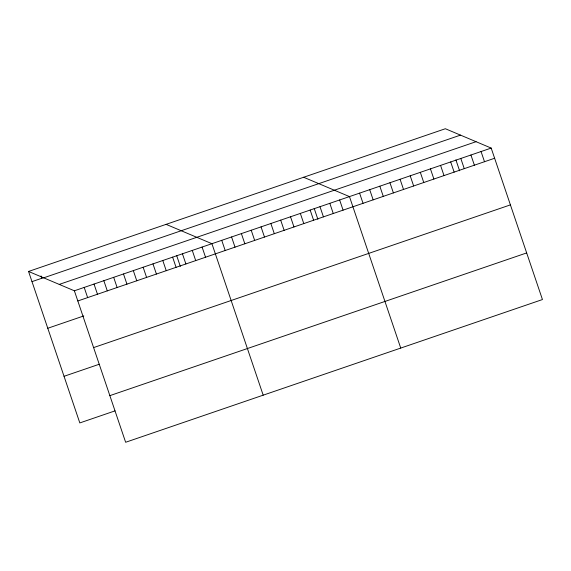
<?xml version="1.0" encoding="UTF-8"?>
<svg xmlns="http://www.w3.org/2000/svg" width="571" height="571" viewBox="0 0 571 571"><rect width="100%" height="100%" fill="white"/><g stroke="black" fill="none" stroke-linecap="round" stroke-linejoin="round"><path stroke-width="0.86" d="M28.55 271.453L445.359 128.732L491.181 148.075L542.45 299.547L125.641 442.268L74.373 290.789L28.55 271.453L79.819 422.925L115.028 410.87M31.997 281.631L43.46 277.706M43.674 277.834L460.476 135.12M59.248 284.408L476.057 141.694M74.373 290.789L491.181 148.075M77.82 300.967L494.622 158.253M47.778 328.261L83.801 315.927M93.601 347.596L510.41 204.882M64.038 376.296L99.247 364.248M109.86 395.639L526.669 252.924M303.644 177.26L349.466 196.595L400.735 348.074M166.097 224.353L211.92 243.696L263.188 395.168M481.053 151.536L484.501 161.721M470.932 155.005L474.38 165.183M460.811 158.474L464.259 168.652M455.908 159.901L459.591 170.779M450.69 161.936L454.138 172.121M440.562 165.404L444.01 175.583M430.441 168.866L433.889 179.051M420.32 172.335L423.768 182.513M410.199 175.804L413.647 185.982M400.078 179.265L403.519 189.451M389.95 182.734L393.398 192.912M379.829 186.196L383.277 196.381M369.708 189.665L373.156 199.843M359.587 193.134L363.035 203.312M339.638 199.957L343.085 210.142M329.817 203.326L333.257 213.504M319.988 206.688L323.436 216.873M314.193 208.422L317.876 219.3M310.167 210.049L313.607 220.235M300.339 213.418L303.786 223.596M290.518 216.78L293.958 226.958M280.689 220.142L284.137 230.327M270.868 223.511L274.308 233.689M261.04 226.873L264.487 237.051M251.219 230.234L254.659 240.42M241.39 233.603L244.838 243.781M231.569 236.965L235.009 247.143M221.741 240.327L225.188 250.512M202.091 247.057L205.539 257.236M192.27 250.419L195.71 260.604M182.442 253.781L185.889 263.966M176.646 255.515L180.329 266.4M172.62 257.15L176.061 267.328M162.792 260.512L166.24 270.697M152.971 263.873L156.418 274.059M143.143 267.242L146.59 277.42M133.321 270.604L136.769 280.782M123.493 273.966L126.94 284.151M113.672 277.335L117.119 287.513M103.843 280.696L107.291 290.875M94.022 284.058L97.47 294.243M84.194 287.427L87.641 297.605M41.026 275.921L41.819 278.27"/></g></svg>
